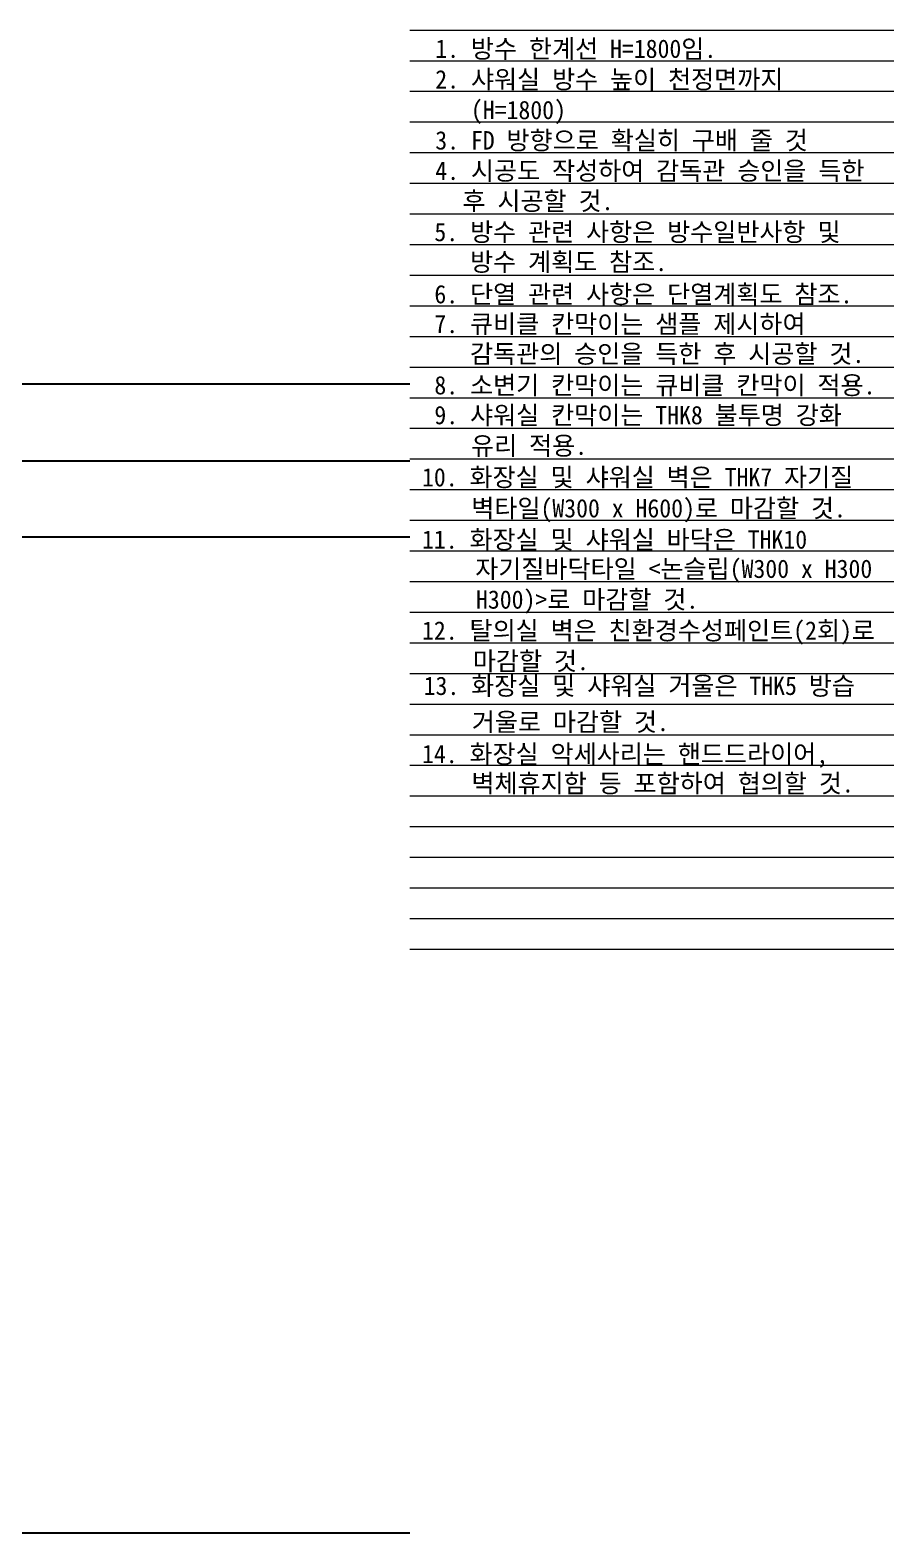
# Model space of a CAD drawing. Header units: millimetres. Extents: x -423835 to -174325, y -1379898 to -1311126.
# Drawn here: x -181124 to -174358, y -1362732 to -1350959 of the extents above; entities that cross this region are included whole.
import ezdxf
from ezdxf.enums import TextEntityAlignment as Align

# ---------------------------------------------------------------- set-up
doc = ezdxf.new("R2010")
doc.units = ezdxf.units.MM
doc.header["$LTSCALE"] = 100
doc.header["$MEASUREMENT"] = 0
doc.layers.get('0').update_dxf_attribs({"linetype": 'CONTINUOUS'})
doc.layers.get('Defpoints').update_dxf_attribs({"color": 153, "linetype": 'CONTINUOUS'})
doc.layers.add('A-XXXX-NOTE', color=3, linetype='CONTINUOUS', lineweight=25)
doc.layers.add('A-XXXX-NPLT', color=144, linetype='CONTINUOUS', lineweight=0, plot=False)
doc.styles.add('돋움체', font='')
doc.styles.get('돋움체').set_extended_font_data('DotumChe')

# ---------------------------------------------------------------- blocks, each defined once
blk = doc.blocks.new('note-toilet')
at = {"layer": 'A-XXXX-NPLT'}
for p, q in [((0, -480), (3793, -480)), ((0, -720), (3793, -720)), ((0, -960), (3793, -960)), ((0, -1200), (3793, -1200)), ((0, -1440), (3793, -1440)), ((0, -1680), (3793, -1680)), ((0, -1920), (3793, -1920)), ((0, -2160), (3793, -2160)), ((0, -2400), (3793, -2400)), ((0, -2640), (3793, -2640)), ((0, -2880), (3793, -2880)), ((0, -3120), (3793, -3120)), ((0, -3360), (3793, -3360)), ((0, -3600), (3793, -3600)), ((0, -3840), (3793, -3840)), ((0, -4080), (3793, -4080)), ((0, -4320), (3793, -4320)), ((0, -4560), (3793, -4560)), ((0, -4800), (3793, -4800)), ((0, -5040), (3793, -5040)), ((0, -5280), (3793, -5280)), ((0, -5520), (3793, -5520)), ((0, -5760), (3793, -5760)), ((0, -6000), (3793, -6000)), ((0, -6240), (3793, -6240)), ((0, -6480), (3793, -6480)), ((0, -6720), (3793, -6720)), ((0, -6960), (3793, -6960)), ((0, -7200), (3793, -7200)), ((0, -7440), (3793, -7440)), ((0, -7680), (3793, -7680))]:
    blk.add_line(p, q, dxfattribs=at)
at = {"layer": 'A-XXXX-NOTE', "style": '돋움체'}
for s, p in [('1. 방수 한계선 H=1800임.', (200, -626)), ('2. 샤워실 방수 높이 천정면까지', (200, -866)), ('   (H=1800)', (200, -1106)), ('3. FD 방향으로 확실히 구배 줄 것', (200, -1344)), ('4. 시공도 작성하여 감독관 승인을 득한', (200, -1582)), ('후 시공할 것.', (413, -1819)), ('5. 방수 관련 사항은 방수일반사항 및  ', (193, -2062)), ('   방수 계획도 참조.', (193, -2296)), ('6. 단열 관련 사항은 단열계획도 참조.', (193, -2549)), ('7. 큐비클 칸막이는 샘플 제시하여 ', (193, -2782)), ('   감독관의 승인을 득한 후 시공할 것.', (193, -3016)), ('8. 소변기 칸막이는 큐비클 칸막이 적용. ', (193, -3262)), ('9. 샤워실 칸막이는 THK8 불투명 강화', (193, -3496)), ('유리 적용.', (480, -3736)), ('10. 화장실 및 샤워실 벽은 THK7 자기질', (96, -3983)), ('벽타일(W300 x H600)로 마감할 것.', (482, -4226)), ('11. 화장실 및 샤워실 바닥은 THK10 ', (96, -4471)), ('자기질바닥타일 <논슬립(W300 x H300', (513, -4700)), ('H300)>로 마감할 것.', (519, -4941)), ('12. 탈의실 벽은 친환경수성페인트(2회)로', (96, -5184)), ('     마감할 것.', (29, -5423)), ('13. 화장실 및 샤워실 거울은 THK5 방습', (109, -5617)), ('거울로 마감할 것.', (486, -5900)), ('14. 화장실 악세사리는 핸드드라이어,', (96, -6151)), ('벽체휴지함 등 포함하여 협의할 것.', (483, -6381))]:
    blk.add_text(s, height=144, dxfattribs=at).set_placement(p, align=Align.MIDDLE_LEFT)

msp = doc.modelspace()

# ---------------------------------------------------------------- linework, layer by layer
at = {"color": 3, "ltscale": 2}
for p, q in [((-192407, -1354332.1), (-178150.4, -1354332.1)), ((-178150.4, -1354932.1), (-192407, -1354932.1)), ((-222235.4, -1362732.1), (-178150.4, -1362732.1))]:
    msp.add_line(p, q, dxfattribs=at)
at = {"layer": 'Defpoints'}
msp.add_line((-178150.4, -1353732.1), (-192407, -1353732.1), dxfattribs=at)

# ---------------------------------------------------------------- block references
msp.add_blockref('note-toilet', (-178150.4, -1350478.6))

doc.saveas('drawing.dxf')
